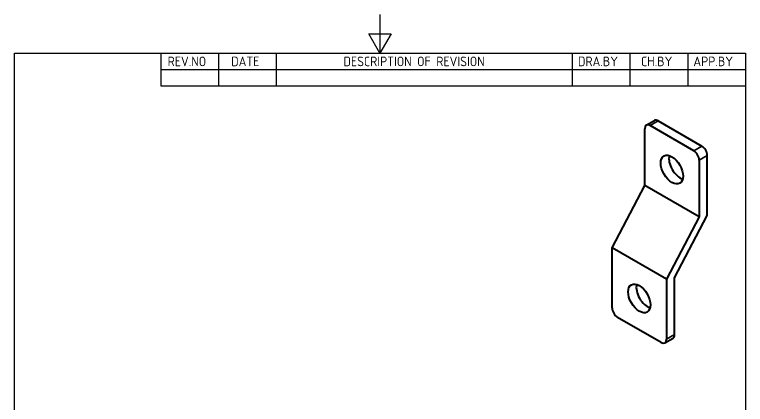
# Model space of a CAD drawing. Header units: millimetres. Extents: x 0 to 210, y 0 to 297.
# Drawn here: x 10 to 200, y 195.6 to 297 of the extents above; entities that cross this region are included whole.
import ezdxf

# ---------------------------------------------------------------- set-up
doc = ezdxf.new("R2010")
doc.units = ezdxf.units.MM
doc.layers.get('0').update_dxf_attribs({"color": 3, "lineweight": 25, "true_color": 0x00ff00})
for name, color, linetype, lineweight, true_color in [('가시적인 것(ISO)', 3, 'Continuous', 40, 0x00ff00), ('가시적인 좁은 것(ISO)', 3, 'Continuous', 35, 0x00ff00), ('기호(ISO)', 5, 'Continuous', 25, 0x0000ff)]:
    doc.layers.add(name, color=color, linetype=linetype, lineweight=lineweight, true_color=true_color)
doc.layers.add('경계(ISO)', color=7, linetype='Continuous', lineweight=25)
doc.styles.add('ISO ProportionalPSTEK', font='isocp.shx')

# ---------------------------------------------------------------- blocks, each defined once
blk = doc.blocks.new('경계 Default Border')
at = {"layer": '경계(ISO)', "flags": 128}
for points in [[(105, 297.0000076293945), (105, 287.0000076293945), (102.1132469177246, 292.0000076293945), (107.8867530822754, 292.0000076293945), (105, 287.0000076293945)], [(10, 10), (10, 287.0000076293945), (200, 287.0000076293945), (200, 10), (10, 10)]]:
    blk.add_lwpolyline(points, dxfattribs=at)
blk = doc.blocks.new('리비전 내역')
at = {"layer": '기호(ISO)'}
for p, q in [((48.00000000000001, 287.0000076293945), (200, 287.0000076293945)), ((48.00000000000001, 287.0000076293945), (48.00000000000001, 282.7200076293945)), ((63.00000000000001, 287.0000076293945), (63.00000000000001, 282.7200076293945)), ((78, 287.0000076293945), (78, 282.7200076293945)), ((155, 287.0000076293945), (155, 282.7200076293945)), ((170, 287.0000076293945), (170, 282.7200076293945)), ((185, 287.0000076293945), (185, 282.7200076293945)), ((200, 287.0000076293945), (200, 282.7200076293945)), ((48.00000000000001, 282.7200076293945), (200, 282.7200076293945)), ((48.00000000000001, 282.7200076293945), (48.00000000000001, 278.4400076293945)), ((63.00000000000001, 282.7200076293945), (63.00000000000001, 278.4400076293945)), ((78, 282.7200076293945), (78, 278.4400076293945)), ((155, 282.7200076293945), (155, 278.4400076293945)), ((170, 282.7200076293945), (170, 278.4400076293945)), ((185, 282.7200076293945), (185, 278.4400076293945)), ((200, 282.7200076293945), (200, 278.4400076293945)), ((48.00000000000001, 278.4400076293945), (200, 278.4400076293945))]:
    blk.add_line(p, q, dxfattribs=at)
at = {"layer": '기호(ISO)', "color": 2, "true_color": 0xffff00, "char_height": 2.5, "attachment_point": 7, "style": 'ISO ProportionalPSTEK'}
for s, insert in [('REV.NO', (49.7871163682308, 283.5831900503393)), ('DATE', (66.31423177283666, 283.5831900503393)), ('DESCRIPTION OF REVISION', (95.50702043336295, 283.5831900503393)), ('DRA.BY', (156.4757339553203, 283.5831900503393)), ('CH.BY', (172.8642915086116, 283.5831900503393)), ('APP.BY', (186.4777339604403, 283.5831900503393))]:
    blk.add_mtext(s, dxfattribs=dict(at, insert=insert))

msp = doc.modelspace()

# ---------------------------------------------------------------- linework, layer by layer
at = {"layer": '가시적인 것(ISO)'}
for p, q in [((174.2443235852318, 268.2228356254449), (176.3656439287911, 269.4444227668221)), ((186.5560965073871, 261.6096315821633), (175.2423880084006, 268.1247630028397)), ((177.36370835196, 269.3463501442169), (188.6774168509464, 262.8312187235405)), ((173.8281744460273, 252.5882119335734), (173.8281744460273, 267.3040601807392)), ((190.0916304133197, 244.7528122226917), (190.0916304133197, 260.3817330462709)), ((187.9703100697604, 259.1601459048937), (187.9703100697604, 244.444297657728)), ((165.34289307179, 236.3517290718401), (173.8281744460273, 252.5882119335734)), ((187.9703100697604, 244.444297657728), (173.8281744460273, 252.5882119335734)), ((187.9703100697604, 244.444297657728), (179.4850286955231, 228.2078147959946)), ((181.6063490390824, 228.5163293609583), (190.0916304133197, 244.7528122226917)), ((179.4850286955231, 228.2078147959946), (165.34289307179, 236.3517290718401)), ((165.34289307179, 220.7228082482609), (165.34289307179, 236.3517290718401)), ((179.4850286955231, 228.2078147959946), (179.4850286955231, 212.5788939724154)), ((181.6063490390824, 213.8004811137926), (181.6063490390824, 228.5163293609583)), ((178.0708151331498, 211.7581911503149), (166.7571066341633, 218.2733225709913)), ((179.0688795563186, 211.6601185277096), (181.1901998998779, 212.8817056690868))]:
    msp.add_line(p, q, dxfattribs=at)
for centre, major_axis, ratio, start_param, end_param in [((175.2423880084006, 266.4896687531546), (-0.9980644231688093, 1.733166872290349), 0.5780931159158106, 5.499720852205023, 7.070517178999916), ((177.36370835196, 267.7112558945317), (-0.9980644231688097, 1.733166872290351), 0.5780931159158107, 5.499720852205023, 6.283185307179595), ((188.6774168509464, 261.1961244738554), (-0.9980644231689126, 1.73316687229029), 0.5780931159158106, 3.928924525409887, 5.499720852204775), ((183.0205626014532, 257.9133131854533), (2.046032067496272, -3.552992088195095), 0.5780931159158105, 3.684231557241445, 5.740546403527177), ((186.5560965073871, 259.9745373324782), (0.9980644231687066, -1.733166872290411), 0.5780931159158104, 0.787331871820566, 2.358128198615479), ((174.5352812272159, 224.4128152504557), (2.046032067496272, -3.552992088195095), 0.5780931159158104, 3.684231557241445, 5.740546403527177), ((166.7571066341633, 219.9084168206763), (-0.9980644231687066, 1.733166872290411), 0.5780931159158104, 0.787331871820566, 2.358128198615479), ((180.1921354767091, 214.6148725413772), (0.9980644231688208, -1.733166872290359), 0.5780931159158105, 0, 0.7873318718203226), ((178.0708151331498, 213.3932854), (0.9980644231688093, -1.733166872290349), 0.5780931159158106, 5.499720852205023, 7.070517178999916)]:
    msp.add_ellipse(centre, major_axis=major_axis, ratio=ratio, start_param=start_param, end_param=end_param, dxfattribs=at)
for centre, major_axis, ratio in [((180.8992422578939, 256.6917260440761), (-2.046032067495846, 3.552992088195339), 0.5780931159158107), ((172.4139608836566, 223.1912281090785), (-2.046032067495845, 3.552992088195338), 0.5780931159158108)]:
    msp.add_ellipse(centre, major_axis=major_axis, ratio=ratio, dxfattribs=at)
at = {"layer": '가시적인 좁은 것(ISO)'}
for p, q in [((175.2423880084006, 268.1247630028397), (177.36370835196, 269.3463501442169)), ((188.6774168509464, 262.8312187235405), (186.5560965073871, 261.6096315821633)), ((187.9703100697604, 259.1601459048937), (190.0916304133197, 260.3817330462709)), ((181.6063490390824, 213.8004811137926), (179.4850286955231, 212.5788939724154))]:
    msp.add_line(p, q, dxfattribs=at)

# ---------------------------------------------------------------- block references
msp.add_blockref('경계 Default Border', (0, 0))
at = {"layer": '기호(ISO)'}
msp.add_blockref('리비전 내역', (0, 0), dxfattribs=at)

doc.saveas('drawing.dxf')
